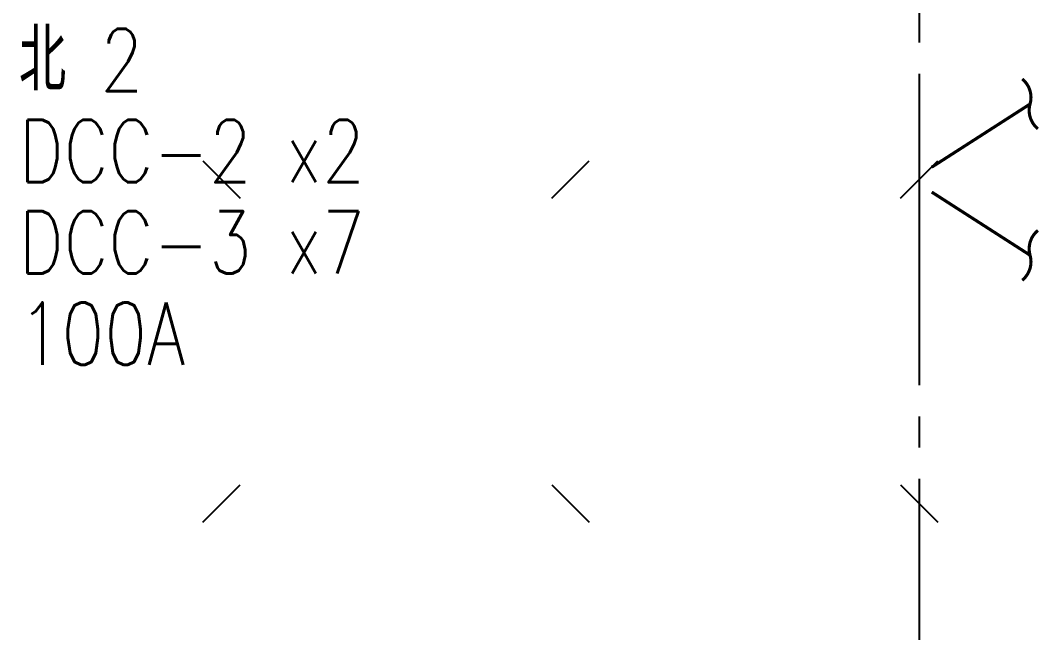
# Model space of a CAD drawing. Extents: x -3080 to 28500, y -1326 to 31609.
# Drawn here: x 2759 to 3580, y 7887 to 8378 of the extents above; entities that cross this region are included whole.
import ezdxf
from ezdxf.enums import TextEntityAlignment as Align

# ---------------------------------------------------------------- set-up
doc = ezdxf.new("R2010")
doc.units = 0
doc.header["$LTSCALE"] = 100
doc.linetypes.add('X-S-FAB-L05$0$COL-CEN-LIN', pattern=[3.25, 2.5, -0.25, 0.25, -0.25])
doc.linetypes.add('X-S-FAB-L05$0$DASHED', pattern=[0.75, 0.5, -0.25])
for name, color, linetype in [('0-xref', 8, 'Continuous'), ('188K-SM-03-F05-MECH-DCC-Y2257103$0$00_閥站分組', 1, 'Continuous'), ('188K-SM-07-F10-MECH-CR PIPE-Y2257103$0$00_閥站分組', 1, 'Continuous'), ('X-S-FAB-L05$0$BLOCK', 8, 'Continuous'), ('X-S-FAB-L05$0$BR-D', 8, 'X-S-FAB-L05$0$DASHED'), ('X-S-FAB-L05$0$CCL', 8, 'X-S-FAB-L05$0$COL-CEN-LIN'), ('X-S-FAB-L05$0$S-鋼柱', 8, 'Continuous'), ('X-S-FAB-L05$0$斜撐', 8, 'Continuous')]:
    doc.layers.add(name, color=color, linetype=linetype)
doc.layers.add('X-S-FAB-L05$0$XREF', color=8, linetype='Continuous', lineweight=0)
doc.styles.add('188K-SM-03-F05-MECH-DCC-Y2257103$0$XFM1Q20-200k$0$12P7-XCM2P10$0$AA-TXT', font='simplex.shx', dxfattribs={"bigfont": 'china.shx'})
doc.styles.add('188K-SM-07-F10-MECH-CR PIPE-Y2257103$0$XFM1Q20-200k$0$12P7-XCM2P10$0$AA-TXT', font='simplex.shx', dxfattribs={"bigfont": 'china.shx'})

# ---------------------------------------------------------------- blocks, each defined once
blk = doc.blocks.new('X-S-FAB-L05$0$FAB2-L05')
at = {"layer": 'X-S-FAB-L05$0$CCL'}
blk.add_line((-22680, 11005), (-22680, 0), dxfattribs=at)
blk = doc.blocks.new('X-S-FAB-L05$0$斜撐')
at = {"layer": 'X-S-FAB-L05$0$BR-D', "const_width": 0.5}
blk.add_lwpolyline([(962.11, 215.55, -0.296213), (957.95, 215.19, 0.299957), (953.75, 214.85, 0.006918)], format="xyb", dxfattribs=at)
at = {"layer": 'X-S-FAB-L05$0$BR-D', "linetype": 'ByBlock', "const_width": 0.5}
blk.add_lwpolyline([(964.37, 197.57), (957.95, 215.19)], dxfattribs=at)
blk = doc.blocks.new('X-S-FAB-L05$0$SC1')
at = {"layer": 'DefPoints'}
blk.add_line((27924.99, 8342.12), (27954.99, 8312.12), dxfattribs=at)
blk = doc.blocks.new('X-S-FAB-L05$0$VC(C)')
at = {"layer": 'X-S-FAB-L05$0$S-鋼柱'}
for p in [(-25019.99, -77.12), (-24739.99, -337.12), (-24459.99, -337.12)]:
    blk.add_blockref('X-S-FAB-L05$0$SC1', p, dxfattribs=at)
at = {"layer": 'X-S-FAB-L05$0$S-鋼柱', "rotation": 90}
for p in [(11527.13, -19689.99), (11807.12, -19689.99), (11247.13, -19949.99)]:
    blk.add_blockref('X-S-FAB-L05$0$SC1', p, dxfattribs=at)
at = {"layer": 'X-S-FAB-L05$0$斜撐'}
for p, xscale, yscale, zscale, rotation in [((1467.41, 12747.2), 5.000000000000002, 5.000000000000002, 5.000000000000002, 282.6853631040207), ((1467.41, 3752.8), -5, 5, 5, 257.3146368959793)]:
    blk.add_blockref('X-S-FAB-L05$0$斜撐', p, dxfattribs=dict(at, xscale=xscale, yscale=yscale, zscale=zscale, rotation=rotation))
blk = doc.blocks.new('X-S-FAB-L05')
at = {"layer": 'X-S-FAB-L05$0$BLOCK'}
blk.add_blockref('X-S-FAB-L05$0$FAB2-L05', (26160, -720), dxfattribs=at)
at = {"layer": 'X-S-FAB-L05$0$XREF'}
blk.add_blockref('X-S-FAB-L05$0$VC(C)', (0, 0), dxfattribs=at)
blk = doc.blocks.new('188K-SM-03-F05-MECH-DCC-Y2257103')
at = {"layer": '188K-SM-03-F05-MECH-DCC-Y2257103$0$00_閥站分組', "style": '188K-SM-03-F05-MECH-DCC-Y2257103$0$XFM1Q20-200k$0$12P7-XCM2P10$0$AA-TXT', "width": 0.8}
for s, p in [('北 2', (2757.31, 8346.08)), ('DCC-2 x2', (2757.31, 8272.88)), ('DCC-3 x7', (2757.31, 8199.68)), ('100A', (2757.31, 8126.47))]:
    blk.add_text(s, height=50, dxfattribs=at).set_placement(p, align=Align.MIDDLE_LEFT)
blk = doc.blocks.new('188K-SM-07-F10-MECH-CR PIPE-Y2257103')
at = {"layer": '188K-SM-07-F10-MECH-CR PIPE-Y2257103$0$00_閥站分組', "style": '188K-SM-07-F10-MECH-CR PIPE-Y2257103$0$XFM1Q20-200k$0$12P7-XCM2P10$0$AA-TXT', "width": 0.8}
for s, p in [('北 2', (2757.312, 8346.079)), ('DCC-2 x2', (2757.312, 8272.877)), ('DCC-3 x7', (2757.312, 8199.675)), ('100A', (2757.312, 8126.473))]:
    blk.add_text(s, height=50, dxfattribs=at).set_placement(p, align=Align.MIDDLE_LEFT)

msp = doc.modelspace()

# ---------------------------------------------------------------- block references
at = {"layer": '0-xref'}
for name in ['X-S-FAB-L05', '188K-SM-03-F05-MECH-DCC-Y2257103']:
    msp.add_blockref(name, (0, 0), dxfattribs=at)

# ---------------------------------------------------------------- next in the draw order: block references
msp.add_blockref('188K-SM-07-F10-MECH-CR PIPE-Y2257103', (0, 0), dxfattribs=at)

doc.saveas('drawing.dxf')
